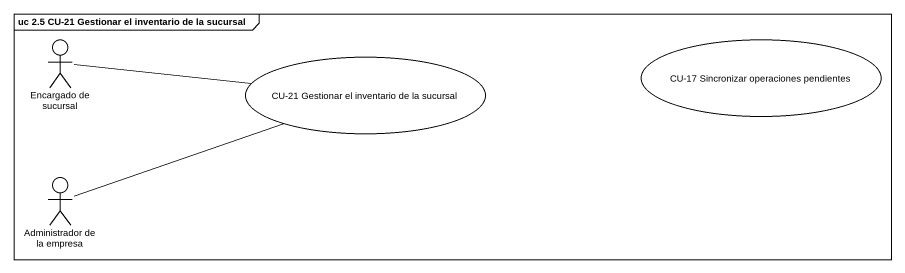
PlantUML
@startuml
mainframe uc 2.5 CU-21 Gestionar el inventario de la sucursal
actor "Encargado de sucursal" as Encargado_de_sucursal
usecase "CU-17 Sincronizar operaciones pendientes" as CU_17_Sincronizar
usecase "CU-21 Gestionar el inventario de la sucursal" as CU_21_Gestionar_el
actor "Administrador de la empresa" as Administrador_de_la_empresa
Encargado_de_sucursal -right- CU_21_Gestionar_el
Administrador_de_la_empresa -right- CU_21_Gestionar_el
@enduml
